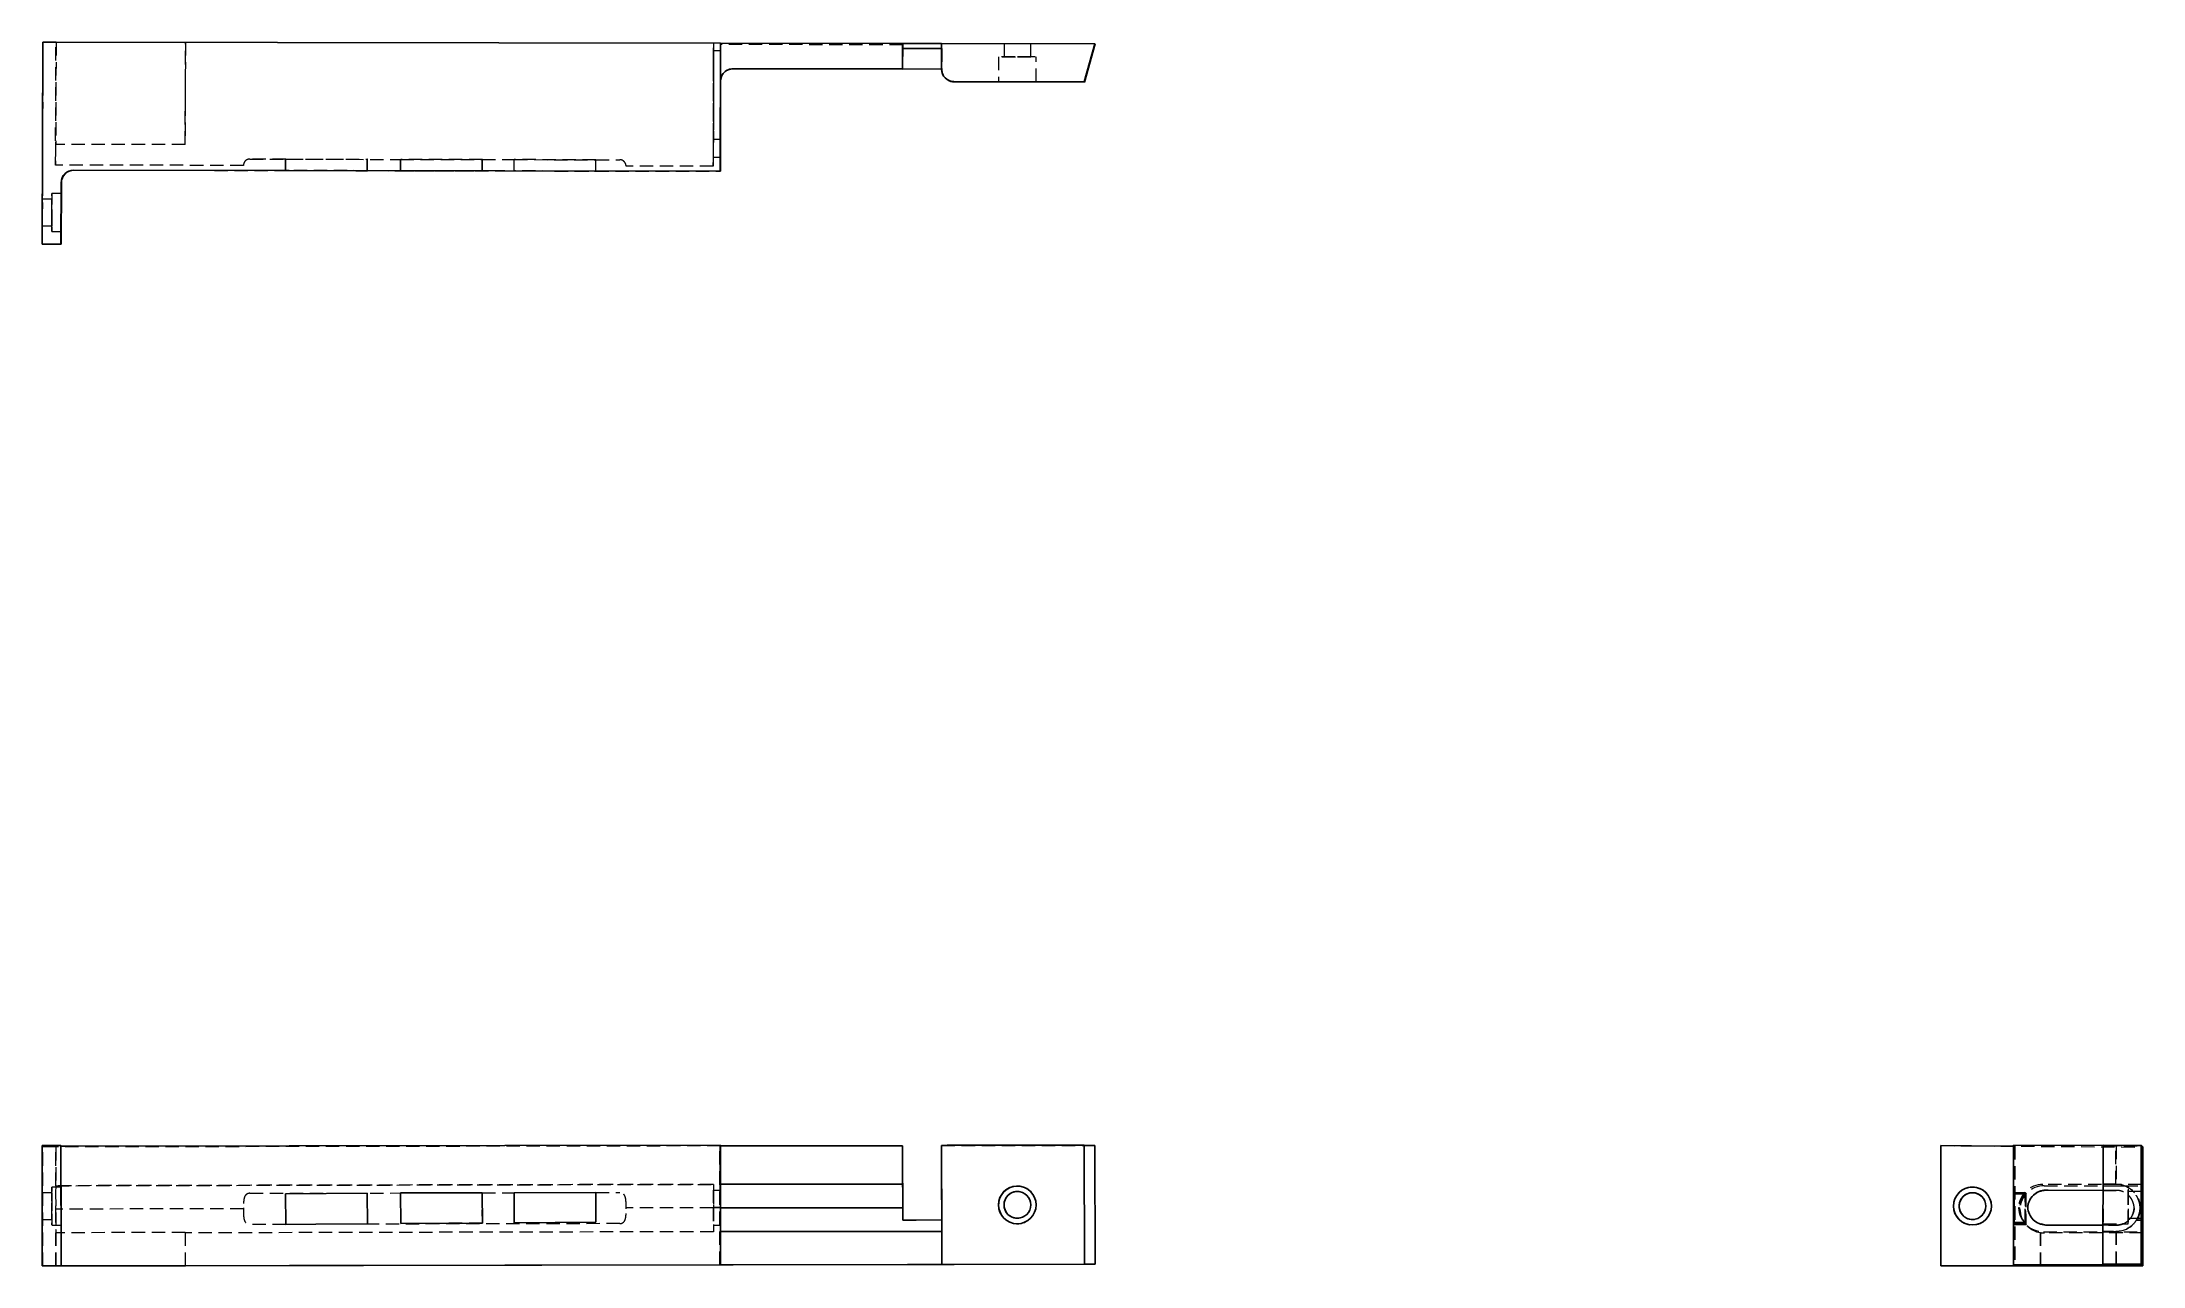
# Model space of a CAD drawing. Header units: millimetres. Extents: x 33 to 233, y 51 to 168.
import ezdxf

# ---------------------------------------------------------------- set-up
doc = ezdxf.new("R2010")
doc.units = ezdxf.units.MM
doc.linetypes.add('HIDDEN', pattern=[1.905, 1.27, -0.635])

msp = doc.modelspace()

# ---------------------------------------------------------------- linework, layer by layer
at = {"color": 7, "linetype": 'Continuous', "lineweight": 25}
for p, q in [((33, 148.32), (33.07, 167.52)), ((34.32, 167.52), (33.07, 167.52)), ((33.08, 167.52), (33.07, 167.52)), ((33.08, 167.52), (34.34, 167.52)), ((34.32, 167.52), (34.32, 167.52)), ((97.43, 167.4), (34.32, 167.52)), ((34.34, 167.52), (34.32, 167.52)), ((34.34, 167.52), (34.34, 167.52)), ((97.37, 167.41), (97.37, 167.4)), ((97.37, 167.41), (114.73, 167.37)), ((97.43, 167.4), (97.41, 155.24)), ((97.43, 167.4), (97.43, 167.4)), ((97.43, 163.79), (97.43, 167.4)), ((114.73, 167.37), (114.72, 164.96)), ((114.73, 167.37), (114.75, 167.37)), ((114.74, 166.91), (114.75, 167.37)), ((114.75, 167.37), (118.43, 167.37)), ((118.43, 167.37), (118.42, 164.95)), ((118.43, 167.37), (132.98, 167.34)), ((132.98, 167.34), (131.97, 163.73)), ((131.99, 163.71), (133, 167.34)), ((132.98, 167.34), (133, 167.34)), ((97.43, 163.8), (97.42, 158.53)), ((97.42, 158.53), (97.43, 163.79)), ((97.42, 155.24), (97.43, 163.78)), ((114.72, 164.96), (98.62, 164.99)), ((114.73, 164.95), (98.62, 164.98)), ((118.42, 164.94), (98.63, 164.97)), ((98.63, 164.97), (118.42, 164.93)), ((114.73, 164.95), (114.72, 164.96)), ((118.99, 163.93), (119.02, 163.91)), ((131.97, 163.73), (119.61, 163.75)), ((119.64, 163.73), (131.99, 163.71)), ((131.99, 163.71), (131.97, 163.73)), ((97.42, 158.29), (97.42, 158.53)), ((97.42, 158.53), (97.42, 158.29)), ((34.81, 154.16), (34.8, 148.32)), ((34.83, 148.32), (34.84, 154.16)), ((97.41, 155.24), (36.01, 155.36)), ((97.41, 155.24), (97.42, 155.24)), ((34.8, 148.32), (33, 148.32)), ((34.8, 148.32), (34.83, 148.32)), ((34.8, 62.69), (33, 62.69)), ((33.02, 51.26), (33, 62.69)), ((34.8, 62.69), (34.83, 51.26)), ((34.81, 62.65), (34.8, 62.69)), ((97.41, 62.74), (36.01, 62.64)), ((97.41, 62.74), (97.42, 51.36)), ((97.43, 62.68), (97.41, 62.74)), ((97.43, 59.02), (97.43, 62.68)), ((114.72, 62.68), (98.62, 62.68)), ((114.73, 59.03), (114.72, 62.68)), ((114.73, 62.67), (114.72, 62.68)), ((114.73, 62.67), (114.75, 55.62)), ((118.44, 54.53), (118.42, 62.71)), ((131.97, 62.72), (119.61, 62.72)), ((132.98, 62.7), (131.97, 62.72)), ((131.99, 51.42), (131.97, 62.72)), ((132.98, 62.7), (133, 51.42)), ((213.32, 62.69), (213.32, 51.26)), ((219.16, 62.65), (213.32, 62.69)), ((220.24, 62.74), (220.24, 51.36)), ((228.73, 62.69), (220.24, 62.74)), ((228.71, 51.42), (228.73, 62.72)), ((232.34, 62.7), (228.73, 62.72)), ((232.34, 62.7), (232.34, 51.42)), ((232.37, 62.69), (232.34, 62.7)), ((232.37, 55.63), (232.37, 62.69)), ((232.37, 62.67), (232.37, 55.62)), ((232.41, 62.66), (232.37, 62.67)), ((232.37, 62.67), (232.37, 62.67)), ((232.4, 62.66), (232.4, 62.66)), ((232.4, 62.66), (232.4, 62.66)), ((232.4, 62.66), (232.4, 62.66)), ((232.41, 51.36), (232.41, 62.66)), ((232.41, 62.66), (232.52, 62.56)), ((232.52, 62.56), (232.52, 58.88)), ((232.52, 51.26), (232.52, 62.56)), ((232.52, 62.56), (232.52, 62.56)), ((232.52, 62.56), (232.52, 62.55)), ((232.52, 51.26), (232.52, 62.55)), ((63.89, 58.18), (56.13, 58.12)), ((56.13, 58.12), (63.89, 58.18)), ((56.15, 55.21), (56.13, 58.12)), ((56.13, 58.12), (56.13, 58.12)), ((56.13, 58.12), (56.15, 55.21)), ((63.89, 58.18), (63.91, 55.25)), ((74.8, 58.21), (67.04, 58.19)), ((67.06, 55.28), (67.04, 58.19)), ((67.05, 58.19), (67.07, 55.28)), ((74.8, 58.21), (74.82, 55.33)), ((85.58, 58.23), (77.83, 58.22)), ((77.85, 55.35), (77.83, 58.22)), ((77.83, 58.22), (77.85, 55.35)), ((85.58, 58.23), (85.6, 55.41)), ((97.42, 58.45), (97.43, 58.44)), ((97.42, 58.45), (97.42, 58.45)), ((97.43, 58.44), (97.43, 58.44)), ((114.73, 59.03), (98.62, 59.02)), ((223.29, 58.45), (223.53, 58.45)), ((223.29, 58.45), (223.53, 58.45)), ((223.53, 58.45), (228.72, 58.44)), ((228.72, 58.44), (223.53, 58.45)), ((232.52, 58.88), (232.41, 59.01)), ((232.41, 58.88), (232.52, 58.88)), ((114.74, 56.77), (97.44, 56.77)), ((221.58, 56.83), (221.58, 56.83)), ((56.15, 55.21), (59, 55.22)), ((59, 55.22), (56.15, 55.21)), ((56.15, 55.21), (56.15, 55.21)), ((59, 55.22), (63.91, 55.25)), ((67.06, 55.28), (74.82, 55.33)), ((77.85, 55.35), (85.6, 55.41)), ((97.42, 55.14), (97.42, 55.14)), ((97.43, 55.13), (97.42, 55.14)), ((97.43, 55.13), (97.43, 55.13)), ((118.44, 54.53), (98.63, 54.52)), ((114.74, 55.62), (118.44, 55.63)), ((118.44, 54.53), (118.45, 51.4)), ((222.82, 55.25), (223.29, 55.14)), ((223.53, 55.14), (223.29, 55.14)), ((228.72, 55.13), (223.53, 55.14)), ((232.37, 55.62), (232.37, 55.63)), ((232.41, 54.51), (232.5, 54.4)), ((232.5, 51.28), (232.5, 54.4)), ((33.08, 51.26), (33.02, 51.26)), ((33.02, 51.26), (34.83, 51.26)), ((33.08, 51.26), (34.34, 51.26)), ((34.3, 51.26), (46.6, 51.28)), ((34.34, 51.26), (34.3, 51.26)), ((34.34, 51.26), (34.34, 51.26)), ((34.83, 51.26), (34.84, 51.26)), ((36.03, 51.26), (97.42, 51.36)), ((46.6, 51.28), (46.63, 51.28)), ((46.63, 51.28), (97.38, 51.36)), ((133, 51.42), (97.38, 51.36)), ((97.38, 51.36), (97.38, 51.36)), ((97.42, 51.36), (97.43, 51.36)), ((98.63, 51.36), (118.45, 51.4)), ((119.64, 51.4), (131.99, 51.42)), ((131.99, 51.42), (133, 51.42)), ((232.52, 51.26), (213.32, 51.26)), ((213.32, 51.26), (213.32, 51.26)), ((213.32, 51.26), (219.16, 51.26)), ((220.36, 51.26), (220.24, 51.36)), ((220.24, 51.36), (228.78, 51.36)), ((222.78, 51.28), (232.5, 51.28)), ((222.8, 51.26), (222.78, 51.28)), ((222.8, 51.26), (222.8, 51.28)), ((232.52, 51.26), (222.8, 51.26)), ((228.71, 51.42), (232.34, 51.42)), ((228.73, 51.4), (228.71, 51.42)), ((229.97, 51.36), (229.93, 51.4)), ((232.34, 51.42), (232.41, 51.36)), ((232.4, 51.36), (232.41, 51.36)), ((232.5, 51.28), (232.4, 51.36)), ((232.52, 51.26), (232.52, 51.26))]:
    msp.add_line(p, q, dxfattribs=at)
at = {"color": 7, "linetype": 'HIDDEN', "lineweight": 18}
for p, q in [((33.08, 167.52), (33.02, 148.32)), ((34.29, 158.14), (34.32, 167.52)), ((34.34, 167.52), (34.3, 157.8)), ((46.62, 167.5), (46.59, 158.18)), ((46.6, 157.78), (46.63, 167.5)), ((96.77, 167.4), (96.75, 158.02)), ((96.76, 158.08), (96.78, 167.4)), ((97.43, 166.68), (96.77, 166.69)), ((97.38, 167.4), (97.37, 167.4)), ((97.38, 167.4), (97.38, 167.41)), ((114.74, 167.25), (97.44, 167.29)), ((118.42, 166.9), (118.44, 166.9)), ((118.44, 166.9), (118.44, 167.37)), ((123.84, 166.12), (123.83, 163.74)), ((124.36, 167.36), (124.36, 166.12)), ((126.9, 166.12), (126.9, 167.35)), ((127.41, 163.73), (127.42, 166.12)), ((96.77, 164.79), (96.76, 158.53)), ((96.76, 158.53), (96.77, 164.73)), ((96.77, 164.98), (96.77, 164.79)), ((96.77, 164.73), (96.77, 164.97)), ((97.43, 164.74), (97.43, 164.98)), ((97.43, 164.97), (97.43, 164.73)), ((97.43, 163.79), (97.43, 164.74)), ((97.43, 164.73), (97.43, 163.8)), ((118.44, 164.94), (118.42, 164.94)), ((118.42, 164.93), (118.45, 164.93)), ((118.44, 164.94), (118.45, 164.93)), ((46.59, 157.78), (34.3, 157.8)), ((46.59, 157.78), (46.6, 157.78)), ((96.76, 158.29), (96.76, 158.53)), ((96.76, 158.53), (96.76, 158.29)), ((96.76, 158.29), (97.42, 158.29)), ((52.13, 155.8), (34.29, 155.83)), ((52.73, 156.4), (52.73, 156.4)), ((56.15, 156.39), (52.73, 156.4)), ((52.73, 156.4), (67.05, 156.37)), ((56.13, 156.39), (56.15, 156.39)), ((56.13, 156.39), (63.89, 156.38)), ((56.13, 155.32), (56.13, 156.39)), ((56.15, 155.32), (56.15, 156.39)), ((63.91, 156.38), (63.89, 156.38)), ((63.91, 156.38), (63.89, 156.38)), ((63.89, 155.3), (63.89, 156.38)), ((63.91, 155.3), (63.91, 156.38)), ((67.04, 155.3), (67.05, 156.37)), ((67.05, 156.37), (67.07, 156.37)), ((67.05, 156.37), (74.8, 156.36)), ((67.06, 155.3), (67.07, 156.37)), ((74.82, 156.36), (67.07, 156.37)), ((74.82, 156.36), (74.8, 156.36)), ((74.8, 156.36), (77.83, 156.35)), ((74.8, 155.28), (74.8, 156.36)), ((74.82, 155.28), (74.82, 156.36)), ((77.83, 156.35), (77.85, 156.35)), ((77.83, 156.35), (85.58, 156.34)), ((77.83, 155.28), (77.83, 156.35)), ((85.6, 156.34), (77.85, 156.35)), ((77.85, 155.28), (77.85, 156.35)), ((85.6, 156.34), (85.58, 156.34)), ((85.58, 156.34), (87.87, 156.33)), ((85.58, 155.26), (85.58, 156.34)), ((85.6, 155.26), (85.6, 156.34)), ((87.87, 156.33), (87.88, 156.33)), ((87.88, 156.33), (87.87, 156.33)), ((96.75, 155.72), (88.47, 155.73)), ((96.76, 156.58), (97.42, 156.58)), ((36.01, 155.36), (36.03, 155.36)), ((36.03, 155.36), (97.42, 155.24)), ((63.89, 155.3), (56.13, 155.32)), ((56.15, 155.32), (56.13, 155.32)), ((56.15, 155.32), (59, 155.31)), ((59, 155.31), (63.91, 155.3)), ((63.89, 155.3), (63.91, 155.3)), ((74.8, 155.28), (67.04, 155.3)), ((67.06, 155.3), (67.04, 155.3)), ((67.06, 155.3), (74.82, 155.28)), ((74.8, 155.28), (74.82, 155.28)), ((85.58, 155.26), (77.83, 155.28)), ((77.85, 155.28), (77.83, 155.28)), ((77.85, 155.28), (85.6, 155.26)), ((85.58, 155.26), (85.6, 155.26)), ((33.93, 152.6), (33.02, 152.6)), ((34.82, 153.14), (33.93, 153.14)), ((33.02, 150.07), (33.92, 150.06)), ((33.02, 148.32), (33, 148.32)), ((33.02, 148.32), (34.83, 148.32)), ((33.92, 149.53), (34.82, 149.53)), ((33, 62.69), (33.07, 62.55)), ((34.32, 62.56), (33.07, 62.55)), ((33.08, 51.26), (33.07, 62.55)), ((97.43, 62.66), (34.32, 62.56)), ((34.32, 62.56), (34.32, 58.88)), ((34.34, 51.26), (34.32, 62.56)), ((34.32, 62.56), (34.32, 62.56)), ((97.37, 62.66), (114.73, 62.67)), ((97.37, 62.66), (97.43, 62.66)), ((97.38, 51.36), (97.37, 62.66)), ((97.38, 51.36), (97.37, 62.66)), ((97.37, 62.66), (97.37, 62.66)), ((97.43, 62.68), (97.43, 62.66)), ((97.43, 62.66), (97.43, 62.68)), ((97.43, 62.66), (97.43, 62.66)), ((118.43, 62.69), (118.42, 62.71)), ((118.43, 62.69), (132.98, 62.7)), ((118.44, 55.63), (118.43, 62.69)), ((213.32, 62.69), (213.32, 62.69)), ((213.32, 51.26), (213.32, 62.69)), ((213.32, 62.69), (232.52, 62.55)), ((220.24, 62.74), (220.36, 62.64)), ((220.36, 62.64), (220.36, 51.26)), ((228.73, 62.72), (228.75, 62.72)), ((232.4, 62.66), (228.73, 62.69)), ((228.79, 62.68), (232.4, 62.66)), ((232.37, 62.69), (229.95, 62.71)), ((229.95, 59.03), (229.96, 62.68)), ((232.37, 62.67), (229.96, 62.68)), ((229.96, 62.68), (229.99, 62.68)), ((229.99, 62.68), (229.98, 59.02)), ((232.4, 62.66), (232.4, 62.66)), ((232.4, 51.36), (232.4, 62.66)), ((232.4, 62.66), (232.41, 62.66)), ((232.4, 62.66), (232.4, 62.66)), ((232.41, 62.66), (232.4, 62.66)), ((33.92, 58.21), (33.02, 58.21)), ((34.82, 58.75), (33.92, 58.75)), ((96.75, 59.01), (34.29, 58.88)), ((34.29, 58.88), (34.32, 58.88)), ((34.32, 58.88), (96.77, 59.01)), ((52.73, 58.16), (67.04, 58.19)), ((63.89, 58.18), (63.89, 58.18)), ((63.89, 58.18), (63.89, 58.18)), ((63.91, 55.25), (63.89, 58.18)), ((67.04, 58.19), (67.05, 58.19)), ((67.05, 58.19), (74.8, 58.21)), ((74.8, 58.21), (77.83, 58.22)), ((74.8, 58.21), (74.8, 58.21)), ((74.82, 55.33), (74.8, 58.21)), ((77.83, 58.22), (85.58, 58.23)), ((77.83, 58.22), (77.83, 58.22)), ((85.58, 58.23), (87.87, 58.24)), ((85.58, 58.23), (85.58, 58.23)), ((85.6, 55.41), (85.58, 58.23)), ((96.77, 59.01), (96.75, 59.01)), ((96.76, 58.45), (97.42, 58.45)), ((96.76, 58.45), (96.76, 58.45)), ((96.77, 58.44), (96.76, 58.45)), ((96.77, 59.01), (96.78, 54.51)), ((125.63, 58.33), (125.63, 58.33)), ((126.82, 58.39), (126.82, 58.4)), ((217.69, 58.14), (217.68, 58.14)), ((220.26, 58.23), (220.26, 55.41)), ((220.26, 58.23), (221.34, 58.23)), ((220.26, 58.23), (220.28, 58.22)), ((220.28, 58.22), (221.35, 58.22)), ((220.28, 55.35), (220.28, 58.22)), ((220.28, 58.21), (220.28, 55.33)), ((220.28, 58.21), (221.36, 58.21)), ((220.28, 58.21), (220.3, 58.19)), ((220.3, 58.19), (221.37, 58.19)), ((220.3, 55.28), (220.3, 58.19)), ((220.3, 58.18), (220.3, 55.25)), ((220.3, 58.18), (221.38, 58.18)), ((220.3, 58.18), (220.32, 58.12)), ((220.32, 58.12), (221.39, 58.12)), ((220.32, 55.21), (220.32, 58.12)), ((221.34, 58.23), (221.33, 58.24)), ((221.33, 58.24), (221.33, 55.28)), ((221.35, 58.22), (221.34, 58.23)), ((221.34, 55.41), (221.34, 58.23)), ((221.36, 58.21), (221.35, 58.22)), ((221.35, 58.22), (221.35, 55.35)), ((221.37, 58.19), (221.36, 58.21)), ((221.36, 55.33), (221.36, 58.21)), ((221.4, 58.16), (221.37, 58.19)), ((221.37, 58.19), (221.37, 55.28)), ((221.39, 58.12), (221.38, 58.18)), ((221.38, 55.25), (221.38, 58.18)), ((221.39, 58.12), (221.39, 55.21)), ((221.4, 55.21), (221.4, 58.16)), ((232.4, 59.01), (223.02, 59.01)), ((223.14, 58.88), (232.41, 58.88)), ((228.72, 58.44), (229.74, 58.44)), ((229.79, 58.44), (228.72, 58.44)), ((231.12, 58.85), (228.74, 58.85)), ((229.74, 58.44), (229.98, 58.44)), ((229.98, 58.44), (229.79, 58.44)), ((229.95, 59.03), (229.98, 59.02)), ((230.5, 58.96), (230.46, 58.97)), ((232.35, 58.33), (231.12, 58.33)), ((232.41, 59.01), (232.4, 59.01)), ((232.4, 59.01), (232.4, 54.51)), ((52.13, 56.69), (34.29, 56.66)), ((52.13, 56.78), (52.13, 56.6)), ((88.47, 56.68), (88.47, 56.86)), ((96.75, 56.79), (88.47, 56.77)), ((96.76, 56.83), (97.42, 56.83)), ((97.43, 56.78), (96.77, 56.78)), ((215.38, 56.11), (215.38, 56.1)), ((217.28, 57.78), (217.28, 57.78)), ((220.72, 56.79), (220.73, 56.77)), ((220.8, 56.69), (220.83, 56.66)), ((231.26, 57.85), (231.26, 57.86)), ((231.68, 56.78), (231.69, 56.78)), ((232.25, 56.77), (232.29, 56.77)), ((33.02, 55.68), (33.93, 55.68)), ((33.93, 55.14), (34.82, 55.14)), ((46.59, 54.44), (34.3, 54.41)), ((34.3, 51.26), (34.3, 54.41)), ((96.76, 54.51), (46.59, 54.4)), ((46.59, 54.44), (46.6, 51.28)), ((46.63, 51.28), (46.62, 54.4)), ((56.15, 55.21), (52.73, 55.21)), ((87.88, 55.28), (59, 55.22)), ((63.91, 55.25), (59, 55.22)), ((59, 55.22), (59, 55.22)), ((59, 55.22), (59, 55.22)), ((63.91, 55.25), (63.91, 55.25)), ((67.06, 55.28), (67.07, 55.28)), ((74.82, 55.33), (67.07, 55.28)), ((74.82, 55.33), (74.82, 55.33)), ((85.6, 55.41), (77.85, 55.35)), ((77.85, 55.35), (77.85, 55.35)), ((85.6, 55.41), (85.6, 55.41)), ((96.76, 55.14), (97.42, 55.14)), ((96.76, 55.14), (96.76, 55.14)), ((96.76, 55.14), (96.77, 55.13)), ((96.78, 54.51), (96.76, 54.51)), ((96.76, 54.51), (96.78, 54.51)), ((96.77, 55.13), (96.77, 55.13)), ((96.77, 55.13), (97.44, 55.13)), ((97.43, 54.52), (98.57, 54.52)), ((98.57, 54.52), (98.62, 54.52)), ((114.74, 55.62), (114.75, 55.62)), ((114.75, 55.62), (118.44, 55.63)), ((118.44, 55.63), (118.44, 55.63)), ((118.44, 55.63), (118.44, 55.63)), ((124.43, 55.73), (124.43, 55.73)), ((125.63, 55.79), (125.63, 55.79)), ((214.98, 55.75), (214.98, 55.75)), ((220.26, 55.41), (221.34, 55.41)), ((220.28, 55.35), (220.26, 55.41)), ((220.28, 55.35), (221.35, 55.35)), ((220.28, 55.33), (221.36, 55.33)), ((220.3, 55.28), (220.28, 55.33)), ((220.3, 55.28), (221.37, 55.28)), ((220.31, 55.22), (220.3, 55.25)), ((220.3, 55.25), (221.38, 55.25)), ((220.32, 55.21), (220.31, 55.22)), ((220.32, 55.21), (221.39, 55.21)), ((221.31, 55.31), (221.32, 55.29)), ((221.33, 55.28), (221.32, 55.29)), ((221.33, 55.28), (221.39, 55.22)), ((221.34, 55.41), (221.35, 55.35)), ((221.36, 55.33), (221.37, 55.28)), ((221.38, 55.25), (221.39, 55.22)), ((221.39, 55.22), (221.39, 55.21)), ((221.39, 55.22), (221.42, 55.18)), ((221.39, 55.21), (221.4, 55.21)), ((222.78, 54.44), (222.8, 54.41)), ((222.78, 54.44), (222.78, 51.28)), ((222.8, 51.28), (222.8, 54.41)), ((222.82, 55.23), (222.82, 55.23)), ((223.08, 54.51), (232.4, 54.51)), ((232.5, 54.4), (223.18, 54.4)), ((223.29, 55.14), (223.29, 55.14)), ((223.53, 55.14), (223.29, 55.14)), ((223.53, 55.14), (229.73, 55.13)), ((229.73, 55.13), (228.72, 55.13)), ((228.73, 55.27), (231.12, 55.27)), ((229.97, 55.13), (229.73, 55.13)), ((229.73, 55.13), (229.97, 55.13)), ((229.94, 54.53), (229.93, 51.4)), ((229.94, 54.53), (229.97, 54.52)), ((229.97, 54.52), (229.97, 51.36)), ((231.12, 55.79), (232.35, 55.79)), ((231.9, 55.63), (232.37, 55.63)), ((231.91, 55.62), (232.37, 55.62)), ((232.4, 54.51), (232.41, 54.51))]:
    msp.add_line(p, q, dxfattribs=at)
at = {"color": 7, "linetype": 'Continuous', "lineweight": 25, "flags": 128}
for points in [[(114.74, 166.91), (116.82, 166.9), (118.42, 166.9)], [(125.62, 163.73), (126.01, 163.73), (126.37, 163.73), (126.71, 163.73), (126.99, 163.73), (127.21, 163.73), (127.35, 163.73), (127.41, 163.73), (127.39, 163.73), (127.29, 163.73), (127.11, 163.73), (126.86, 163.73), (126.55, 163.73), (126.2, 163.73), (125.82, 163.74), (125.43, 163.74), (125.05, 163.74), (124.7, 163.74), (124.39, 163.74), (124.14, 163.74), (123.96, 163.74), (123.86, 163.74), (123.84, 163.74), (123.9, 163.74), (124.04, 163.73), (124.26, 163.73), (124.54, 163.73), (124.87, 163.73), (125.24, 163.73), (125.62, 163.73)], [(34.82, 149.96), (34.82, 149.74), (34.82, 149.59), (34.82, 149.53), (34.82, 149.55), (34.82, 149.65), (34.82, 149.84), (34.82, 150.09), (34.82, 150.4), (34.82, 150.75), (34.82, 151.13), (34.82, 151.52), (34.82, 151.9), (34.83, 152.26), (34.83, 152.57), (34.83, 152.82), (34.82, 153.01), (34.82, 153.11), (34.82, 153.13), (34.82, 153.07), (34.82, 152.93), (34.82, 152.71), (34.82, 152.42), (34.82, 152.09), (34.82, 151.72), (34.82, 151.33), (34.82, 150.94), (34.82, 150.57), (34.82, 150.24), (34.82, 149.96)], [(34.82, 58.12), (34.82, 57.79), (34.82, 57.43), (34.82, 57.05), (34.82, 56.66), (34.82, 56.28), (34.82, 55.94), (34.82, 55.64), (34.82, 55.4), (34.82, 55.24), (34.82, 55.15), (34.82, 55.15), (34.82, 55.24), (34.83, 55.4), (34.83, 55.64), (34.83, 55.93), (34.82, 56.28), (34.82, 56.65), (34.82, 57.04), (34.82, 57.43), (34.82, 57.79), (34.82, 58.11), (34.82, 58.38), (34.82, 58.58), (34.82, 58.71), (34.82, 58.75), (34.82, 58.71), (34.82, 58.59), (34.82, 58.38), (34.82, 58.12)], [(232.35, 58.33), (232.35, 58.29), (232.35, 58.16), (232.35, 57.96), (232.35, 57.69), (232.35, 57.39), (232.35, 57.06), (232.35, 56.73), (232.35, 56.43), (232.35, 56.16), (232.35, 55.96), (232.35, 55.84), (232.35, 55.79), (232.36, 55.84), (232.36, 55.96), (232.36, 56.17), (232.36, 56.43), (232.36, 56.73), (232.36, 57.06), (232.36, 57.39), (232.36, 57.7), (232.36, 57.96), (232.36, 58.16), (232.36, 58.29), (232.35, 58.33)], [(36.03, 51.26), (35.83, 51.26), (35.62, 51.26), (35.44, 51.26), (35.27, 51.26), (35.12, 51.26), (35, 51.26), (34.91, 51.26), (34.86, 51.26), (34.84, 51.26)], [(98.63, 51.36), (98.39, 51.36), (98.17, 51.36), (97.96, 51.36), (97.78, 51.36), (97.63, 51.36), (97.52, 51.36), (97.46, 51.36), (97.43, 51.36)], [(119.64, 51.4), (119.44, 51.4), (119.23, 51.4), (119.05, 51.4), (118.88, 51.4), (118.73, 51.4), (118.61, 51.4), (118.52, 51.4), (118.47, 51.4), (118.45, 51.4)]]:
    msp.add_lwpolyline(points, dxfattribs=at)
at = {"color": 7, "linetype": 'HIDDEN', "lineweight": 18, "flags": 128}
for points in [[(125.63, 166.12), (126.01, 166.12), (126.38, 166.12), (126.71, 166.12), (126.99, 166.12), (127.21, 166.12), (127.35, 166.12), (127.42, 166.12), (127.4, 166.12), (127.29, 166.12), (127.11, 166.12), (126.86, 166.12), (126.55, 166.12), (126.2, 166.12), (125.82, 166.12), (125.44, 166.12), (125.06, 166.12), (124.71, 166.12), (124.4, 166.12), (124.15, 166.12), (123.97, 166.12), (123.86, 166.12), (123.84, 166.12), (123.9, 166.12), (124.05, 166.12), (124.26, 166.12), (124.54, 166.12), (124.88, 166.12), (125.24, 166.12), (125.63, 166.12)], [(33.92, 149.96), (33.92, 149.74), (33.92, 149.59), (33.92, 149.53), (33.92, 149.55), (33.92, 149.65), (33.92, 149.84), (33.93, 150.09), (33.93, 150.4), (33.93, 150.75), (33.93, 151.13), (33.93, 151.53), (33.93, 151.91), (33.93, 152.26), (33.93, 152.57), (33.93, 152.82), (33.93, 153.01), (33.93, 153.11), (33.93, 153.13), (33.93, 153.07), (33.93, 152.93), (33.93, 152.71), (33.92, 152.43), (33.92, 152.09), (33.92, 151.72), (33.92, 151.33), (33.92, 150.95), (33.92, 150.58), (33.92, 150.24), (33.92, 149.96)], [(33.92, 150.37), (33.92, 150.19), (33.92, 150.08), (33.92, 150.07), (33.92, 150.14), (33.92, 150.29), (33.93, 150.51), (33.93, 150.79), (33.93, 151.1), (33.93, 151.43), (33.93, 151.76), (33.93, 152.05), (33.93, 152.3), (33.93, 152.48), (33.93, 152.58), (33.93, 152.6), (33.93, 152.53), (33.93, 152.38), (33.92, 152.15), (33.92, 151.88), (33.92, 151.56), (33.92, 151.23), (33.92, 150.91), (33.92, 150.61), (33.92, 150.37)], [(33.92, 58.11), (33.92, 57.79), (33.92, 57.43), (33.92, 57.04), (33.92, 56.65), (33.92, 56.28), (33.92, 55.93), (33.93, 55.64), (33.93, 55.4), (33.93, 55.24), (33.93, 55.15), (33.93, 55.15), (33.93, 55.23), (33.93, 55.4), (33.93, 55.63), (33.93, 55.93), (33.93, 56.28), (33.93, 56.65), (33.93, 57.04), (33.93, 57.43), (33.93, 57.79), (33.93, 58.11), (33.92, 58.38), (33.92, 58.58), (33.92, 58.71), (33.92, 58.75), (33.92, 58.71), (33.92, 58.58), (33.92, 58.38), (33.92, 58.11)], [(33.92, 57.77), (33.92, 57.49), (33.92, 57.17), (33.92, 56.84), (33.92, 56.52), (33.92, 56.23), (33.93, 55.98), (33.93, 55.8), (33.93, 55.7), (33.93, 55.68), (33.93, 55.75), (33.93, 55.9), (33.93, 56.12), (33.93, 56.4), (33.93, 56.72), (33.93, 57.05), (33.93, 57.37), (33.93, 57.66), (33.92, 57.91), (33.92, 58.09), (33.92, 58.19), (33.92, 58.21), (33.92, 58.14), (33.92, 57.99), (33.92, 57.77)], [(228.73, 55.27), (228.73, 55.32), (228.73, 55.44), (228.73, 55.64), (228.73, 55.9), (228.73, 56.22), (228.73, 56.58), (228.73, 56.97), (228.73, 57.35), (228.73, 57.72), (228.73, 58.07), (228.73, 58.36), (228.73, 58.6), (228.73, 58.76), (228.74, 58.84), (228.74, 58.84), (228.74, 58.76), (228.74, 58.6), (228.74, 58.36), (228.74, 58.07), (228.74, 57.73), (228.74, 57.35), (228.74, 56.97), (228.74, 56.59), (228.73, 56.23), (228.73, 55.91), (228.73, 55.64), (228.73, 55.44), (228.73, 55.32), (228.73, 55.27)], [(231.12, 55.27), (231.12, 55.31), (231.12, 55.43), (231.12, 55.63), (231.12, 55.9), (231.12, 56.22), (231.12, 56.58), (231.12, 56.96), (231.12, 57.35), (231.12, 57.72), (231.12, 58.06), (231.12, 58.36), (231.12, 58.59), (231.12, 58.76), (231.12, 58.84), (231.12, 58.84), (231.12, 58.76), (231.12, 58.59), (231.12, 58.36), (231.12, 58.07), (231.12, 57.72), (231.12, 57.35), (231.12, 56.96), (231.12, 56.58), (231.12, 56.22), (231.12, 55.9), (231.12, 55.64), (231.12, 55.44), (231.12, 55.31), (231.12, 55.27)], [(52.13, 56.78), (52.13, 56.77), (52.13, 56.76), (52.13, 56.75), (52.13, 56.74), (52.13, 56.73), (52.13, 56.72), (52.13, 56.71), (52.13, 56.69)], [(52.13, 56.69), (52.13, 56.68), (52.13, 56.67), (52.13, 56.66), (52.13, 56.65), (52.13, 56.64), (52.13, 56.63), (52.13, 56.61), (52.13, 56.6)], [(88.47, 56.77), (88.47, 56.78), (88.47, 56.79), (88.47, 56.8), (88.47, 56.81), (88.47, 56.83), (88.47, 56.84), (88.47, 56.85), (88.47, 56.86)], [(88.47, 56.68), (88.47, 56.69), (88.47, 56.7), (88.47, 56.71), (88.47, 56.72), (88.47, 56.74), (88.47, 56.75), (88.47, 56.76), (88.47, 56.77)], [(228.78, 54.52), (229.01, 54.52), (229.24, 54.52), (229.44, 54.52), (229.62, 54.52), (229.77, 54.52), (229.88, 54.52), (229.95, 54.52), (229.97, 54.52)], [(231.91, 55.62), (231.9, 55.62), (231.9, 55.63)]]:
    msp.add_lwpolyline(points, dxfattribs=at)
at = {"color": 7, "linetype": 'Continuous', "lineweight": 25}
for centre, radius in [((125.62, 57.06), 1.79), ((125.63, 57.06), 1.27), ((216.33, 56.95), 1.8), ((216.33, 56.95), 1.27)]:
    msp.add_circle(centre, radius, dxfattribs=at)
at = {"color": 7, "linetype": 'HIDDEN', "lineweight": 18}
for centre, radius, start, end in [((119.64, 164.93), 1.19, 179.8953, 238.3425), ((-214.27, 158.09), 311.03, 359.5627, 359.9987), ((400.26, 156.92), 303.51, 179.7918, 180.2274), ((51.92, 155.81), 0.209, 357.1063, 358.5321), ((52.34, 155.81), 0.211, 181.2411, 182.6495), ((88.26, 155.74), 0.209, 357.1063, 358.5321), ((88.68, 155.74), 0.211, 181.2411, 182.6495), ((396.1, 57.95), 299.34, 179.7975, 180.2225), ((125.63, 57.06), 1.79, 269.9545, 48.1325), ((125.63, 57.06), 1.27, 270.0001, 89.9545), ((216.33, 56.95), 1.8, 221.386, 41.3856), ((223.02, 56.7), 2.31, 90.0004, 177.7929), ((404.04, 56.87), 307.29, 180.0153, 180.4402), ((216.33, 56.94), 1.27, 221.386, 15.5348), ((216.33, 56.94), 1.27, 15.5348, 41.386), ((223.08, 56.88), 2.37, 182.1793, 270.0004), ((223.04, 56.68), 2.31, 175.5692, 177.793), ((223.1, 56.86), 2.37, 182.1793, 184.3749), ((223.11, 56.61), 2.31, 175.5692, 177.793), ((223.17, 56.78), 2.37, 182.1793, 184.3749), ((125.63, 57.06), 1.79, 228.1327, 269.9546)]:
    msp.add_arc(centre, radius, start, end, dxfattribs=at)
at = {"color": 7, "linetype": 'Continuous', "lineweight": 25}
for centre, radius, start, end in [((119.64, 164.93), 1.19, 238.3425, 269.8954), ((36.03, 154.16), 1.19, 89.8952, 179.8952), ((125.63, 57.06), 1.79, 48.1328, 228.1325), ((125.63, 57.06), 1.27, 89.9546, 269.9999), ((216.33, 56.95), 1.8, 139.5995, 221.3857), ((216.33, 56.95), 1.8, 41.3859, 139.5998), ((216.33, 56.94), 1.27, 41.386, 221.386), ((98.25, 237.59), 183.07, 269.7436, 270.1178)]:
    msp.add_arc(centre, radius, start, end, dxfattribs=at)
at = {"color": 7, "linetype": 'HIDDEN', "lineweight": 18}
for centre, major_axis, ratio in [((125.63, 166.12), (1.27, 0), 0.00164), ((33.02, 151.33), (0, 1.27), 0.001645), ((33.02, 56.94), (0, 1.27), 0.003379), ((231.12, 57.06), (0, 1.27), 0.00183)]:
    msp.add_ellipse(centre, major_axis=major_axis, ratio=ratio, dxfattribs=at)
at = {"color": 7, "linetype": 'Continuous', "lineweight": 25}
for centre, major_axis, ratio, start_param, end_param in [((98.62, 163.79), (1.18, 0.17), 0.99999, 1.425855, 2.996651), ((119.61, 164.95), (1.08, 0.5), 0.99998, 2.704654, 4.275454), ((36.01, 154.16), (0.807, 0.879), 0.999985, 0.741319, 2.312115), ((36.01, 62.65), (1.19, 0), 0.006984, 3.143425, 4.714221), ((98.62, 62.68), (1.19, 0), 0.006982, 3.143422, 4.714218), ((119.61, 62.71), (1.19, 0), 0.006982, 1.572637, 3.143437), ((219.16, 62.65), (1.19, -0.01), 0.001632, 4.714229, 5.845865), ((219.16, 51.26), (1.19, 0), 0.001645, 4.714218, 6.285015), ((229.93, 51.4), (1.19, 0), 0.001645, 3.14342, 4.714216), ((228.77, 51.36), (1.19, 0), 0.001645, 4.714216, 6.285013)]:
    msp.add_ellipse(centre, major_axis=major_axis, ratio=ratio, start_param=start_param, end_param=end_param, dxfattribs=at)
at = {"color": 7, "linetype": 'HIDDEN', "lineweight": 18}
for centre, major_axis, ratio, start_param, end_param in [((34.3, 158.14), (0.01, 2.31), 0.001645, 1.570804, 3.103079), ((34.3, 158.2), (0.01, 2.37), 0.001645, 3.179635, 4.545769), ((46.59, 158.18), (0.01, 2.37), 0.001645, 4.545769, 4.712399), ((219.16, 62.65), (1.19, -0.01), 0.001632, 5.845865, 6.285026), ((229.95, 62.71), (1.19, -0.01), 0.000415, 3.143423, 4.714225), ((228.79, 62.68), (1.19, -0.01), 0.000415, 4.714221, 6.285018), ((34.3, 56.57), (0, 2.31), 0.003379, 0.000002, 1.532278), ((223.14, 56.57), (1.2, 1.97), 0.999993, 0.54501, 2.077286), ((34.3, 56.75), (0, 2.37), 0.003379, 1.608834, 2.974968), ((223.2, 56.75), (1.23, 2.03), 0.999993, 2.153834, 3.519969), ((46.59, 56.77), (0, 2.37), 0.003379, 2.974968, 3.141598), ((223.18, 56.77), (1.23, 2.03), 0.999993, 3.519969, 3.686598)]:
    msp.add_ellipse(centre, major_axis=major_axis, ratio=ratio, start_param=start_param, end_param=end_param, dxfattribs=at)
for points, knots in [([(96.77, 164.98), (96.77, 165.18), (96.77, 165.39), (96.77, 165.6), (96.77, 165.7), (96.77, 165.8), (96.77, 165.9), (96.77, 166), (96.77, 166.09), (96.77, 166.17), (96.77, 166.25), (96.77, 166.33), (96.77, 166.39), (96.77, 166.46), (96.77, 166.51), (96.77, 166.55), (96.77, 166.64), (96.77, 166.68), (96.77, 166.69)], [0, 0, 0, 0, 0.25, 0.25, 0.25, 0.375, 0.375, 0.375, 0.5, 0.5, 0.5, 0.625, 0.625, 0.625, 0.75, 0.75, 0.75, 0.9962912, 0.9962912, 0.9962912, 0.9962912]), ([(96.77, 166.69), (96.77, 166.68), (96.78, 166.64), (96.78, 166.55), (96.78, 166.51), (96.78, 166.45), (96.78, 166.39), (96.78, 166.32), (96.78, 166.25), (96.78, 166.17), (96.78, 166.08), (96.78, 165.99), (96.78, 165.89), (96.78, 165.8), (96.78, 165.7), (96.78, 165.59), (96.78, 165.38), (96.78, 165.17), (96.77, 164.97)], [0.0037088, 0.0037088, 0.0037088, 0.0037088, 0.25, 0.25, 0.25, 0.375, 0.375, 0.375, 0.5, 0.5, 0.5, 0.625, 0.625, 0.625, 0.75, 0.75, 0.75, 1, 1, 1, 1]), ([(97.44, 167.29), (97.44, 167.27), (97.44, 166.76), (97.43, 165.57), (97.43, 164.97), (97.43, 164.58), (97.43, 164.18), (97.43, 163.78)], [-0.001983282, -0.001983282, -0.001983282, -0.001983282, 0.000980261, 0.003943804, 0.003943804, 0.003943804, 0.005927086, 0.005927086, 0.005927086, 0.005927086]), ([(97.43, 163.79), (97.43, 164.19), (97.43, 164.58), (97.43, 164.98), (97.43, 165.58), (97.43, 166.76), (97.44, 167.27), (97.44, 167.29)], [0, 0, 0, 0, 0.001983444, 0.001983444, 0.001983444, 0.004947203, 0.007910991, 0.007910991, 0.007910991, 0.007910991]), ([(97.43, 164.97), (97.43, 165.01), (97.43, 165.09), (97.43, 165.23), (97.43, 165.37), (97.43, 165.53), (97.43, 165.7), (97.43, 165.87), (97.43, 166.05), (97.43, 166.21), (97.43, 166.37), (97.43, 166.5), (97.43, 166.6), (97.43, 166.66), (97.43, 166.68), (97.43, 166.68)], [0, 0, 0, 0, 0.045326, 0.096209, 0.152829, 0.215367, 0.284013, 0.358666, 0.439083, 0.524791, 0.615083, 0.708991, 0.805317, 0.902728, 1, 1, 1, 1]), ([(97.43, 166.68), (97.43, 166.68), (97.43, 166.68), (97.43, 166.66), (97.43, 166.63), (97.43, 166.59), (97.43, 166.55), (97.43, 166.49), (97.43, 166.43), (97.43, 166.36), (97.43, 166.29), (97.43, 166.21), (97.43, 166.13), (97.43, 166.04), (97.43, 165.96), (97.43, 165.87), (97.43, 165.79), (97.43, 165.7), (97.43, 165.61), (97.43, 165.53), (97.43, 165.45), (97.43, 165.37), (97.43, 165.3), (97.43, 165.23), (97.43, 165.16), (97.43, 165.1), (97.43, 165.03), (97.43, 165), (97.43, 164.98)], [0, 0, 0, 0, 0.048613, 0.097464, 0.146332, 0.195051, 0.243503, 0.29153, 0.338931, 0.385556, 0.431265, 0.475925, 0.519425, 0.561667, 0.602573, 0.642075, 0.680121, 0.71668, 0.75173, 0.785242, 0.817209, 0.847664, 0.876634, 0.904141, 0.930209, 0.954859, 0.978114, 1, 1, 1, 1]), ([(118.44, 166.9), (118.44, 166.8), (118.44, 166.68), (118.44, 166.39), (118.44, 166.23), (118.44, 165.89), (118.44, 165.71), (118.44, 165.33), (118.44, 165.13), (118.44, 164.94)], [0, 0, 0, 0, 0.25, 0.25, 0.5, 0.5, 0.75, 0.75, 1, 1, 1, 1]), ([(96.76, 158.29), (96.76, 158.26), (96.76, 158.19), (96.76, 158.08), (96.75, 157.95), (96.75, 157.81), (96.75, 157.61), (96.75, 157.37), (96.75, 157.11), (96.75, 156.89), (96.75, 156.76), (96.75, 156.68), (96.76, 156.63), (96.76, 156.6), (96.76, 156.59), (96.76, 156.58)], [0, 0, 0, 0, 0.041397, 0.082988, 0.124945, 0.187377, 0.250141, 0.374677, 0.49987, 0.624178, 0.749363, 0.811798, 0.874138, 0.937332, 1, 1, 1, 1]), ([(96.76, 156.58), (96.76, 156.58), (96.76, 156.59), (96.76, 156.61), (96.76, 156.63), (96.76, 156.67), (96.76, 156.75), (96.76, 156.89), (96.76, 157.1), (96.76, 157.36), (96.76, 157.6), (96.76, 157.8), (96.76, 157.96), (96.76, 158.12), (96.76, 158.23), (96.76, 158.29)], [0, 0, 0, 0, 0.041407, 0.083004, 0.124956, 0.187375, 0.250131, 0.374709, 0.499904, 0.624247, 0.749457, 0.811832, 0.874122, 0.937312, 1, 1, 1, 1]), ([(52.73, 156.4), (52.71, 156.4), (52.67, 156.4), (52.62, 156.39), (52.56, 156.38), (52.5, 156.35), (52.42, 156.32), (52.32, 156.25), (52.24, 156.15), (52.16, 156.01), (52.14, 155.89), (52.13, 155.84), (52.13, 155.81), (52.13, 155.81), (52.13, 155.8)], [0, 0, 0, 0, 0.031135, 0.062095, 0.093467, 0.125816, 0.186556, 0.251296, 0.366632, 0.501448, 0.750336, 0.875046, 0.925402, 1, 1, 1, 1]), ([(88.47, 155.74), (88.47, 155.74), (88.47, 155.75), (88.47, 155.77), (88.46, 155.83), (88.44, 155.94), (88.36, 156.08), (88.27, 156.18), (88.18, 156.25), (88.09, 156.3), (87.98, 156.33), (87.91, 156.33), (87.87, 156.33)], [0, 0, 0, 0, 0.0742967, 0.1248322, 0.2487886, 0.4981469, 0.6327229, 0.7479163, 0.8129946, 0.8740561, 0.9378453, 1, 1, 1, 1]), ([(52.73, 58.16), (52.71, 58.16), (52.67, 58.16), (52.62, 58.15), (52.56, 58.14), (52.5, 58.11), (52.42, 58.07), (52.32, 57.98), (52.24, 57.84), (52.16, 57.59), (52.14, 57.3), (52.13, 57.05), (52.13, 56.9), (52.13, 56.83), (52.13, 56.78)], [0, 0, 0, 0, 0.031135, 0.062095, 0.093467, 0.125816, 0.186556, 0.251296, 0.366632, 0.501448, 0.750336, 0.875046, 0.925402, 1, 1, 1, 1]), ([(88.47, 56.86), (88.47, 56.9), (88.47, 56.98), (88.47, 57.13), (88.46, 57.37), (88.44, 57.66), (88.36, 57.92), (88.27, 58.05), (88.18, 58.14), (88.09, 58.19), (87.98, 58.23), (87.91, 58.23), (87.87, 58.24)], [0, 0, 0, 0, 0.0742967, 0.1248322, 0.2487886, 0.4981469, 0.6327229, 0.7479163, 0.8129946, 0.8740561, 0.9378453, 1, 1, 1, 1]), ([(96.76, 58.45), (96.76, 58.45), (96.76, 58.45), (96.76, 58.44), (96.75, 58.42), (96.75, 58.38), (96.75, 58.31), (96.75, 58.19), (96.75, 57.99), (96.75, 57.74), (96.75, 57.51), (96.75, 57.31), (96.76, 57.15), (96.76, 56.99), (96.76, 56.88), (96.76, 56.83)], [0, 0, 0, 0, 0.041397, 0.082988, 0.124945, 0.187377, 0.250141, 0.374677, 0.49987, 0.624178, 0.749363, 0.811798, 0.874138, 0.937332, 1, 1, 1, 1]), ([(96.77, 58.44), (96.77, 58.44), (96.77, 58.4), (96.77, 58.32), (96.77, 58.28), (96.77, 58.23), (96.77, 58.17), (96.77, 58.1), (96.77, 58.03), (96.77, 57.95), (96.77, 57.87), (96.77, 57.78), (96.77, 57.69), (96.77, 57.59), (96.77, 57.49), (96.77, 57.39), (96.77, 57.19), (96.77, 56.98), (96.77, 56.78)], [0, 0, 0, 0, 0.25, 0.25, 0.25, 0.375, 0.375, 0.375, 0.5, 0.5, 0.5, 0.625, 0.625, 0.625, 0.75, 0.75, 0.75, 0.9962912, 0.9962912, 0.9962912, 0.9962912]), ([(221.4, 58.16), (221.4, 58.16), (221.4, 58.16), (221.39, 58.15), (221.38, 58.14), (221.35, 58.11), (221.32, 58.07), (221.25, 57.98), (221.15, 57.84), (221.01, 57.59), (220.89, 57.3), (220.84, 57.05), (220.81, 56.9), (220.81, 56.83), (220.8, 56.78)], [0, 0, 0, 0, 0.031135, 0.062095, 0.093467, 0.125816, 0.186556, 0.251296, 0.366632, 0.501448, 0.750336, 0.875046, 0.925402, 1, 1, 1, 1]), ([(228.79, 59.02), (229.19, 59.02), (229.58, 59.02), (229.98, 59.02), (230.58, 59.02), (231.76, 58.53), (232.27, 57.36), (232.29, 56.77)], [0, 0, 0, 0, 0.001983444, 0.001983444, 0.001983444, 0.004947203, 0.007910991, 0.007910991, 0.007910991, 0.007910991]), ([(229.98, 59.02), (229.98, 59.02), (229.95, 59.02), (229.83, 59.02), (229.74, 59.02), (229.52, 59.02), (229.39, 59.02), (229.1, 59.02), (228.95, 59.02), (228.79, 59.02)], [0, 0, 0, 0, 0.25, 0.25, 0.5, 0.5, 0.75, 0.75, 1, 1, 1, 1]), ([(232.25, 56.77), (232.25, 56.92), (232.23, 57.07), (232.17, 57.36), (232.12, 57.5), (232, 57.77), (231.93, 57.9), (231.76, 58.15), (231.67, 58.26), (231.45, 58.47), (231.34, 58.56), (231.09, 58.73), (230.96, 58.8), (230.55, 58.96), (230.25, 59.03), (229.95, 59.03)], [0, 0, 0, 0, 0.125, 0.125, 0.25, 0.25, 0.375, 0.375, 0.5, 0.5, 0.625, 0.625, 0.75, 0.75, 1, 1, 1, 1]), ([(231.68, 56.78), (231.68, 56.83), (231.68, 56.91), (231.66, 57.04), (231.63, 57.16), (231.59, 57.29), (231.55, 57.4), (231.49, 57.52), (231.43, 57.63), (231.36, 57.73), (231.29, 57.82), (231.21, 57.91), (231.13, 57.99), (231.04, 58.06), (230.96, 58.13), (230.87, 58.18), (230.79, 58.23), (230.7, 58.28), (230.61, 58.31), (230.53, 58.35), (230.45, 58.37), (230.37, 58.39), (230.3, 58.41), (230.23, 58.42), (230.16, 58.43), (230.1, 58.43), (230.03, 58.44), (230, 58.44), (229.98, 58.44)], [0, 0, 0, 0, 0.048613, 0.097464, 0.146332, 0.195051, 0.243503, 0.29153, 0.338931, 0.385556, 0.431265, 0.475925, 0.519425, 0.561667, 0.602573, 0.642075, 0.680121, 0.71668, 0.75173, 0.785242, 0.817209, 0.847664, 0.876634, 0.904141, 0.930209, 0.954859, 0.978114, 1, 1, 1, 1]), ([(52.13, 56.6), (52.13, 56.45), (52.13, 56.3), (52.14, 56.01), (52.15, 55.87), (52.21, 55.6), (52.26, 55.48), (52.39, 55.33), (52.45, 55.28), (52.58, 55.22), (52.66, 55.21), (52.73, 55.21)], [0, 0, 0, 0, 0.25, 0.25, 0.5, 0.5, 0.75, 0.75, 0.875, 0.875, 1, 1, 1, 1]), ([(87.88, 55.28), (87.95, 55.28), (88.03, 55.3), (88.16, 55.36), (88.21, 55.4), (88.35, 55.55), (88.39, 55.68), (88.45, 55.94), (88.46, 56.09), (88.47, 56.38), (88.47, 56.53), (88.47, 56.68)], [0, 0, 0, 0, 0.125, 0.125, 0.25, 0.25, 0.5, 0.5, 0.75, 0.75, 1, 1, 1, 1]), ([(96.76, 56.83), (96.76, 56.79), (96.76, 56.72), (96.76, 56.61), (96.76, 56.48), (96.76, 56.34), (96.76, 56.14), (96.76, 55.9), (96.76, 55.65), (96.76, 55.44), (96.76, 55.31), (96.76, 55.23), (96.76, 55.18), (96.76, 55.15), (96.76, 55.15), (96.76, 55.14)], [0, 0, 0, 0, 0.041407, 0.083004, 0.124956, 0.187375, 0.250131, 0.374709, 0.499904, 0.624247, 0.749457, 0.811832, 0.874122, 0.937312, 1, 1, 1, 1]), ([(96.77, 56.78), (96.77, 56.59), (96.78, 56.38), (96.78, 56.17), (96.78, 56.07), (96.78, 55.97), (96.78, 55.88), (96.78, 55.78), (96.78, 55.69), (96.78, 55.61), (96.78, 55.53), (96.78, 55.46), (96.78, 55.4), (96.78, 55.34), (96.78, 55.29), (96.78, 55.25), (96.78, 55.17), (96.78, 55.13), (96.77, 55.13)], [0.0037088, 0.0037088, 0.0037088, 0.0037088, 0.25, 0.25, 0.25, 0.375, 0.375, 0.375, 0.5, 0.5, 0.5, 0.625, 0.625, 0.625, 0.75, 0.75, 0.75, 1, 1, 1, 1]), ([(220.8, 56.6), (220.81, 56.45), (220.84, 56.3), (220.92, 56.01), (220.98, 55.87), (221.11, 55.6), (221.19, 55.48), (221.3, 55.33), (221.33, 55.28), (221.38, 55.22), (221.4, 55.21), (221.4, 55.21)], [0, 0, 0, 0, 0.25, 0.25, 0.5, 0.5, 0.75, 0.75, 0.875, 0.875, 1, 1, 1, 1]), ([(232.29, 56.77), (232.27, 56.17), (231.76, 55), (230.57, 54.52), (229.97, 54.52), (229.58, 54.52), (229.18, 54.52), (228.78, 54.52)], [-0.001983282, -0.001983282, -0.001983282, -0.001983282, 0.000980261, 0.003943804, 0.003943804, 0.003943804, 0.005927086, 0.005927086, 0.005927086, 0.005927086]), ([(229.97, 55.13), (230.01, 55.13), (230.09, 55.14), (230.23, 55.15), (230.37, 55.18), (230.53, 55.22), (230.7, 55.29), (230.87, 55.38), (231.05, 55.5), (231.21, 55.66), (231.37, 55.84), (231.5, 56.05), (231.6, 56.28), (231.66, 56.53), (231.68, 56.7), (231.68, 56.78)], [0, 0, 0, 0, 0.045326, 0.096209, 0.152829, 0.215367, 0.284013, 0.358666, 0.439083, 0.524791, 0.615083, 0.708991, 0.805317, 0.902728, 1, 1, 1, 1]), ([(231.69, 56.78), (231.68, 56.59), (231.64, 56.38), (231.55, 56.17), (231.51, 56.07), (231.45, 55.97), (231.39, 55.88), (231.32, 55.78), (231.25, 55.69), (231.17, 55.61), (231.08, 55.53), (230.99, 55.46), (230.89, 55.4), (230.8, 55.34), (230.7, 55.29), (230.59, 55.25), (230.38, 55.17), (230.17, 55.13), (229.97, 55.13)], [0.0037088, 0.0037088, 0.0037088, 0.0037088, 0.25, 0.25, 0.25, 0.375, 0.375, 0.375, 0.5, 0.5, 0.5, 0.625, 0.625, 0.625, 0.75, 0.75, 0.75, 1, 1, 1, 1]), ([(231.91, 55.62), (232.01, 55.79), (232.1, 55.98), (232.21, 56.36), (232.25, 56.57), (232.25, 56.77)], [0, 0, 0, 0, 0.5, 0.5, 1, 1, 1, 1]), ([(97.43, 54.52), (97.43, 54.52), (97.43, 54.52), (97.43, 54.52), (97.43, 54.52), (97.43, 54.52), (97.43, 54.52)], [-0.001983282, -0.001983282, -0.001983282, -0.001983282, -0.001978431, -0.001978431, -0.001978431, 0.000004851, 0.000004851, 0.000004851, 0.000004851]), ([(118.44, 55.63), (118.44, 55.46), (118.44, 55.3), (118.44, 55.03), (118.44, 54.92), (118.44, 54.73), (118.44, 54.65), (118.44, 54.55), (118.44, 54.53), (118.44, 54.53)], [0, 0, 0, 0, 0.25, 0.25, 0.5, 0.5, 0.75, 0.75, 1, 1, 1, 1]), ([(231.9, 55.63), (231.8, 55.46), (231.68, 55.3), (231.39, 55.03), (231.23, 54.92), (230.89, 54.73), (230.71, 54.65), (230.33, 54.55), (230.13, 54.53), (229.94, 54.53)], [0, 0, 0, 0, 0.25, 0.25, 0.5, 0.5, 0.75, 0.75, 1, 1, 1, 1])]:
    msp.add_open_spline(points, degree=3, knots=knots, dxfattribs=at)
at = {"color": 7, "linetype": 'Continuous', "lineweight": 25}
for points, knots in [([(114.74, 167.25), (114.74, 167.25), (114.74, 167.23), (114.74, 167.17), (114.74, 167.12), (114.74, 167), (114.74, 166.93), (114.74, 166.76), (114.74, 166.67), (114.74, 166.45), (114.74, 166.34), (114.73, 166.09), (114.73, 165.96), (114.73, 165.55), (114.73, 165.25), (114.73, 164.95)], [0, 0, 0, 0, 0.125, 0.125, 0.25, 0.25, 0.375, 0.375, 0.5, 0.5, 0.625, 0.625, 0.75, 0.75, 1, 1, 1, 1]), ([(114.74, 166.91), (114.74, 167.01), (114.74, 167.1), (114.74, 167.21), (114.74, 167.25), (114.74, 167.25)], [0, 0, 0, 0, 0.5, 0.5, 1, 1, 1, 1]), ([(98.62, 164.98), (98.47, 164.98), (98.31, 164.95), (98.02, 164.83), (97.89, 164.74), (97.67, 164.52), (97.58, 164.39), (97.46, 164.1), (97.43, 163.95), (97.43, 163.79)], [0, 0, 0, 0, 0.25, 0.25, 0.5, 0.5, 0.75, 0.75, 1, 1, 1, 1]), ([(97.42, 158.29), (97.42, 157.86), (97.42, 157), (97.42, 156.6), (97.42, 156.58)], [0, 0, 0, 0, 0.002167643, 0.004335287, 0.004335287, 0.004335287, 0.004335287]), ([(97.42, 156.58), (97.42, 156.6), (97.42, 156.99), (97.42, 157.85), (97.42, 158.29)], [0, 0, 0, 0, 0.002195483, 0.004390967, 0.004390967, 0.004390967, 0.004390967]), ([(97.42, 58.45), (97.42, 58.45), (97.42, 58.1), (97.42, 57.26), (97.42, 56.83)], [0, 0, 0, 0, 0.002167643, 0.004335287, 0.004335287, 0.004335287, 0.004335287]), ([(97.43, 59.02), (97.43, 59.02), (97.43, 59.02), (97.43, 59.02), (97.43, 59.02), (97.43, 58.53), (97.44, 57.36), (97.44, 56.77)], [0, 0, 0, 0, 0.001983444, 0.001983444, 0.001983444, 0.004947203, 0.007910991, 0.007910991, 0.007910991, 0.007910991]), ([(98.62, 59.02), (98.47, 59.02), (98.31, 59.02), (98.02, 59.02), (97.89, 59.02), (97.67, 59.02), (97.58, 59.02), (97.46, 59.02), (97.43, 59.02), (97.43, 59.02)], [0, 0, 0, 0, 0.25, 0.25, 0.5, 0.5, 0.75, 0.75, 1, 1, 1, 1]), ([(97.43, 56.78), (97.43, 56.83), (97.43, 56.91), (97.43, 57.04), (97.43, 57.16), (97.43, 57.29), (97.43, 57.4), (97.43, 57.52), (97.43, 57.63), (97.43, 57.73), (97.43, 57.82), (97.43, 57.91), (97.43, 57.99), (97.43, 58.06), (97.43, 58.13), (97.43, 58.18), (97.43, 58.23), (97.43, 58.28), (97.43, 58.31), (97.43, 58.35), (97.43, 58.37), (97.43, 58.39), (97.43, 58.41), (97.43, 58.42), (97.43, 58.43), (97.43, 58.43), (97.43, 58.44), (97.43, 58.44), (97.43, 58.44)], [0, 0, 0, 0, 0.048613, 0.097464, 0.146332, 0.195051, 0.243503, 0.29153, 0.338931, 0.385556, 0.431265, 0.475925, 0.519425, 0.561667, 0.602573, 0.642075, 0.680121, 0.71668, 0.75173, 0.785242, 0.817209, 0.847664, 0.876634, 0.904141, 0.930209, 0.954859, 0.978114, 1, 1, 1, 1]), ([(114.74, 56.77), (114.74, 56.92), (114.74, 57.07), (114.74, 57.36), (114.74, 57.5), (114.74, 57.77), (114.74, 57.9), (114.74, 58.15), (114.74, 58.26), (114.74, 58.47), (114.74, 58.56), (114.73, 58.73), (114.73, 58.8), (114.73, 58.96), (114.73, 59.03), (114.73, 59.03)], [0, 0, 0, 0, 0.125, 0.125, 0.25, 0.25, 0.375, 0.375, 0.5, 0.5, 0.625, 0.625, 0.75, 0.75, 1, 1, 1, 1]), ([(223.29, 58.45), (222.86, 58.45), (222, 58.1), (221.6, 57.26), (221.58, 56.83)], [0, 0, 0, 0, 0.002167643, 0.004335287, 0.004335287, 0.004335287, 0.004335287]), ([(223.29, 58.45), (223.26, 58.45), (223.19, 58.45), (223.08, 58.44), (222.95, 58.42), (222.81, 58.38), (222.61, 58.31), (222.37, 58.19), (222.11, 57.99), (221.89, 57.74), (221.76, 57.51), (221.68, 57.31), (221.63, 57.15), (221.6, 56.99), (221.59, 56.88), (221.58, 56.83)], [0, 0, 0, 0, 0.041397, 0.082988, 0.124945, 0.187377, 0.250141, 0.374677, 0.49987, 0.624178, 0.749363, 0.811798, 0.874138, 0.937332, 1, 1, 1, 1]), ([(97.42, 56.83), (97.42, 56.39), (97.42, 55.53), (97.42, 55.16), (97.42, 55.14)], [0, 0, 0, 0, 0.002195483, 0.004390967, 0.004390967, 0.004390967, 0.004390967]), ([(97.43, 55.13), (97.43, 55.13), (97.43, 55.14), (97.43, 55.15), (97.43, 55.18), (97.43, 55.22), (97.43, 55.29), (97.43, 55.38), (97.43, 55.5), (97.43, 55.66), (97.43, 55.84), (97.43, 56.05), (97.43, 56.28), (97.43, 56.53), (97.43, 56.7), (97.43, 56.78)], [0, 0, 0, 0, 0.045326, 0.096209, 0.152829, 0.215367, 0.284013, 0.358666, 0.439083, 0.524791, 0.615083, 0.708991, 0.805317, 0.902728, 1, 1, 1, 1]), ([(97.44, 56.77), (97.44, 56.17), (97.44, 55), (97.43, 54.52), (97.43, 54.52)], [0.000004851, 0.000004851, 0.000004851, 0.000004851, 0.002968394, 0.005927086, 0.005927086, 0.005927086, 0.005927086]), ([(114.74, 55.62), (114.74, 55.79), (114.74, 55.98), (114.74, 56.36), (114.74, 56.57), (114.74, 56.77)], [0, 0, 0, 0, 0.5, 0.5, 1, 1, 1, 1]), ([(221.58, 56.83), (221.6, 56.39), (221.99, 55.53), (222.85, 55.16), (223.29, 55.14)], [0, 0, 0, 0, 0.002195483, 0.004390967, 0.004390967, 0.004390967, 0.004390967])]:
    msp.add_open_spline(points, degree=3, knots=knots, dxfattribs=at)

doc.saveas('drawing.dxf')
